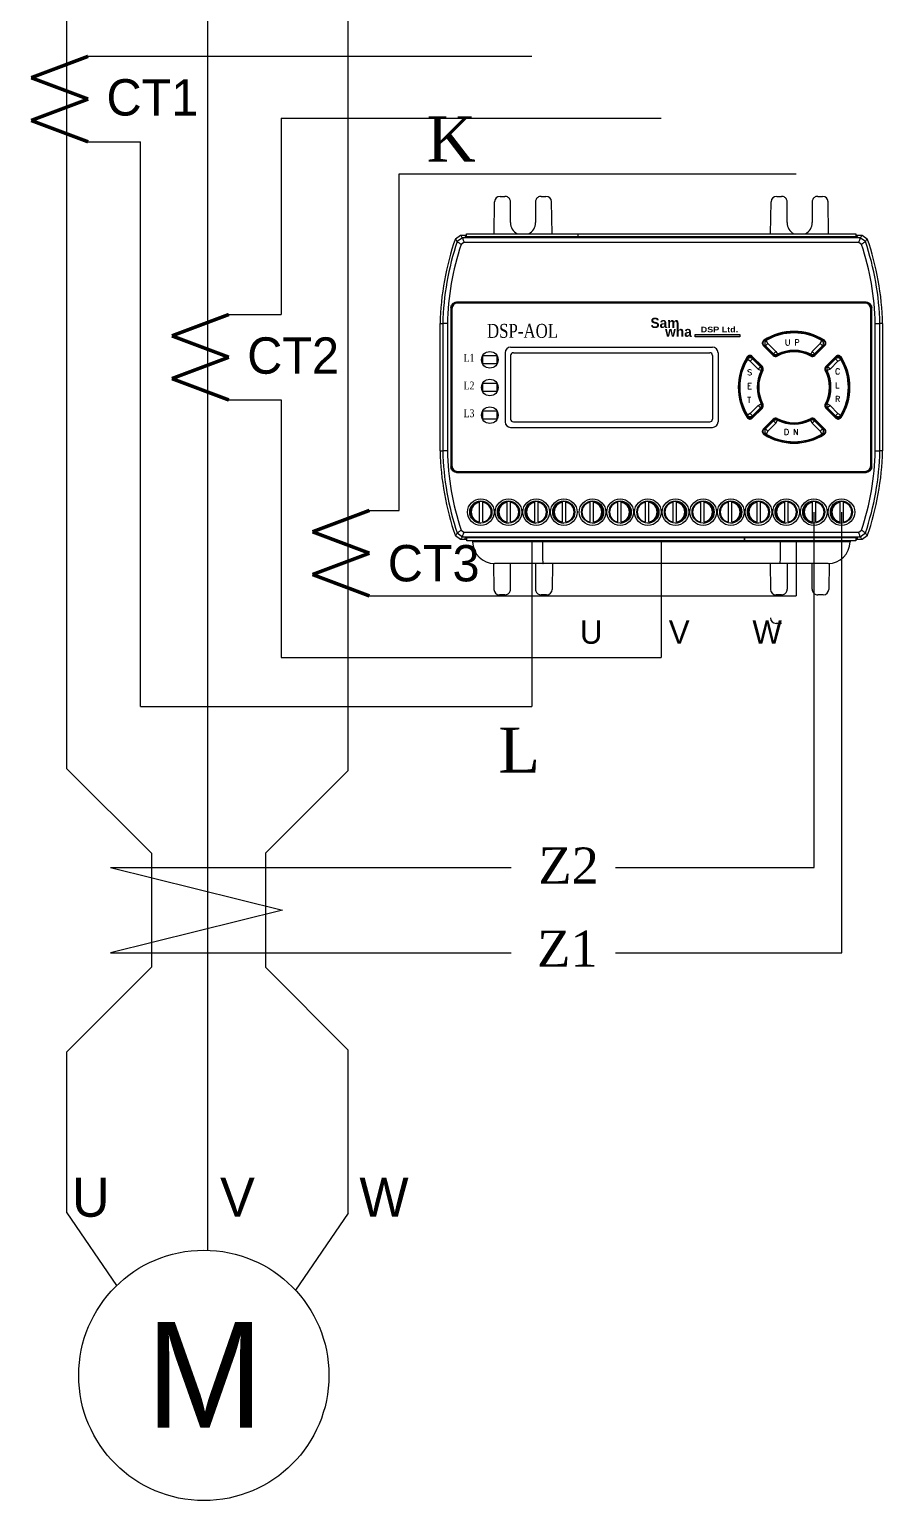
# Model space of a CAD drawing. Header units: millimetres. Extents: x 32 to 871, y 30 to 611.
# Drawn here: x 246.2 to 292.5, y 391.4 to 471.1 of the extents above; entities that cross this region are included whole.
import ezdxf
from ezdxf.enums import TextEntityAlignment as Align

# ---------------------------------------------------------------- set-up
doc = ezdxf.new("R2010")
doc.units = ezdxf.units.MM
for name, color, linetype in [('02___PRT_ALL_AXES', 7, 'Continuous'), ('03___PRT_ALL_CURVES', 7, 'Continuous'), ('4', 133, 'Continuous'), ('40', 4, 'Continuous'), ('ASHADE', 7, 'Continuous'), ('도면층1', 7, 'Continuous')]:
    doc.layers.add(name, color=color, linetype=linetype)
doc.styles.add('ghs', font='NGULIM.TTF')
doc.styles.add('HCM', font='batang.ttc')
doc.styles.add('SS', font='batang.ttc', dxfattribs={"width": 0.8})
doc.styles.get("Standard").update_dxf_attribs({"font": 'BareunDotumPro1.ttf'})
doc.styles.add('STYLE2', font='romant.shx')

msp = doc.modelspace()

# ---------------------------------------------------------------- hatches: boundary and pattern name
msp.add_hatch(color=5).paths.add_polyline_path([(282.307, 454.475), (282.307, 454.612), (284.716, 454.612), (284.716, 454.475)])

# ---------------------------------------------------------------- linework, layer by layer
at = {"color": 0, "linetype": 'ByBlock', "lineweight": 25}
msp.add_line((266.241, 445.068), (266.241, 463.308), dxfattribs=at)
at = {"color": 7, "linetype": 'Continuous'}
for p, q in [((271.392, 460.067), (271.422, 461.798)), ((271.722, 462.092), (271.985, 462.092)), ((272.285, 460.667), (272.285, 461.792)), ((273.646, 461.792), (273.646, 460.667)), ((273.946, 462.092), (274.209, 462.092)), ((274.539, 460.067), (274.509, 461.798)), ((286.392, 460.067), (286.422, 461.798)), ((286.722, 462.092), (286.985, 462.092)), ((287.285, 460.667), (287.285, 461.792)), ((288.646, 461.792), (288.646, 460.667)), ((288.946, 462.092), (289.209, 462.092)), ((289.539, 460.067), (289.509, 461.798)), ((269.294, 459.791), (269.577, 459.992)), ((269.683, 459.844), (269.399, 459.64)), ((269.577, 459.992), (269.908, 459.992)), ((269.763, 459.595), (269.609, 459.485)), ((291.248, 459.844), (269.683, 459.844)), ((291.168, 459.595), (269.763, 459.595)), ((269.801, 459.992), (269.851, 459.891)), ((291.079, 459.891), (269.851, 459.891)), ((269.908, 460.067), (275.946, 460.067)), ((269.908, 459.891), (269.908, 460.067)), ((275.946, 460.067), (275.946, 459.891)), ((275.947, 460.067), (291.022, 460.067)), ((275.947, 459.891), (275.947, 460.067)), ((291.022, 460.067), (291.022, 459.891)), ((291.022, 459.992), (291.354, 459.992)), ((291.13, 459.992), (291.079, 459.891)), ((291.322, 459.485), (291.168, 459.595)), ((291.531, 459.64), (291.247, 459.844)), ((291.354, 459.992), (291.637, 459.791)), ((291.573, 456.355), (269.358, 456.355)), ((269.358, 456.355), (269.365, 456.347)), ((291.565, 456.347), (269.365, 456.347)), ((291.52, 456.302), (269.41, 456.302)), ((291.573, 456.355), (291.565, 456.347)), ((269.058, 456.055), (269.058, 447.43)), ((269.058, 456.055), (269.065, 456.047)), ((269.065, 456.047), (269.065, 447.437)), ((269.11, 456.002), (269.11, 447.482)), ((291.82, 447.482), (291.82, 456.002)), ((291.873, 456.055), (291.865, 456.047)), ((291.865, 447.437), (291.865, 456.047)), ((291.873, 447.43), (291.873, 456.055)), ((268.465, 448.292), (268.465, 455.192)), ((268.465, 455.192), (268.614, 455.191)), ((268.614, 455.191), (268.614, 448.294)), ((268.862, 455.191), (268.614, 455.191)), ((268.862, 455.186), (268.862, 448.299)), ((292.068, 455.191), (292.316, 455.191)), ((292.068, 448.299), (292.068, 455.186)), ((292.465, 455.192), (292.316, 455.191)), ((292.316, 448.294), (292.316, 455.191)), ((292.465, 455.192), (292.465, 448.292)), ((285.992, 454.009), (286.539, 453.462)), ((286.04, 454.004), (286.545, 453.499)), ((286.25, 454.122), (286.123, 453.994)), ((286.123, 453.994), (286.555, 453.563)), ((286.25, 454.122), (286.158, 454.276)), ((286.25, 454.122), (286.682, 453.69)), ((288.649, 453.69), (289.08, 454.122)), ((288.776, 453.563), (289.207, 453.994)), ((288.786, 453.499), (289.291, 454.004)), ((288.791, 453.462), (289.338, 454.009)), ((289.08, 454.122), (289.172, 454.276)), ((289.08, 454.122), (289.207, 453.994)), ((285.286, 453.157), (285.131, 453.249)), ((285.286, 453.157), (285.413, 453.284)), ((285.718, 452.726), (285.286, 453.157)), ((285.945, 452.868), (285.398, 453.415)), ((285.908, 452.863), (285.403, 453.368)), ((285.845, 452.853), (285.413, 453.284)), ((286.682, 453.69), (286.555, 453.563)), ((286.682, 453.69), (286.763, 453.529)), ((288.649, 453.69), (288.568, 453.529)), ((288.649, 453.69), (288.776, 453.563)), ((289.932, 453.415), (289.385, 452.868)), ((289.927, 453.368), (289.422, 452.863)), ((289.917, 453.284), (289.486, 452.853)), ((290.044, 453.157), (289.613, 452.726)), ((290.044, 453.157), (289.917, 453.284)), ((290.044, 453.157), (290.199, 453.249)), ((285.718, 452.726), (285.845, 452.853)), ((285.718, 452.726), (285.878, 452.645)), ((289.613, 452.726), (289.452, 452.645)), ((289.613, 452.726), (289.486, 452.853)), ((285.286, 450.328), (285.718, 450.759)), ((285.398, 450.069), (285.945, 450.616)), ((285.403, 450.117), (285.908, 450.622)), ((285.413, 450.2), (285.845, 450.632)), ((285.718, 450.759), (285.878, 450.84)), ((285.718, 450.759), (285.845, 450.632)), ((289.385, 450.616), (289.932, 450.069)), ((289.422, 450.622), (289.927, 450.117)), ((289.613, 450.759), (289.452, 450.84)), ((289.613, 450.759), (289.486, 450.632)), ((289.486, 450.632), (289.917, 450.2)), ((289.613, 450.759), (290.044, 450.328)), ((285.286, 450.328), (285.131, 450.236)), ((285.286, 450.328), (285.413, 450.2)), ((286.539, 450.022), (285.992, 449.475)), ((286.545, 449.985), (286.04, 449.48)), ((286.555, 449.922), (286.123, 449.49)), ((286.682, 449.795), (286.25, 449.363)), ((286.682, 449.795), (286.555, 449.922)), ((286.682, 449.795), (286.763, 449.955)), ((288.649, 449.795), (288.568, 449.955)), ((288.649, 449.795), (288.776, 449.922)), ((289.08, 449.363), (288.649, 449.795)), ((289.207, 449.49), (288.776, 449.922)), ((289.291, 449.48), (288.786, 449.985)), ((289.338, 449.475), (288.791, 450.022)), ((290.044, 450.328), (289.917, 450.2)), ((290.044, 450.328), (290.199, 450.236)), ((286.25, 449.363), (286.123, 449.49)), ((286.25, 449.363), (286.158, 449.208)), ((289.08, 449.363), (289.207, 449.49)), ((289.08, 449.363), (289.172, 449.208)), ((268.465, 448.292), (268.614, 448.294)), ((268.862, 448.294), (268.614, 448.294)), ((292.068, 448.294), (292.316, 448.294)), ((292.465, 448.292), (292.316, 448.294)), ((269.058, 447.43), (269.065, 447.437)), ((291.873, 447.43), (291.865, 447.437)), ((269.358, 447.13), (269.365, 447.137)), ((269.358, 447.13), (291.573, 447.13)), ((269.365, 447.137), (291.565, 447.137)), ((269.41, 447.182), (291.52, 447.182)), ((291.573, 447.13), (291.565, 447.137)), ((270.607, 444.445), (270.607, 445.51)), ((270.787, 444.445), (270.787, 445.51)), ((272.107, 444.445), (272.107, 445.51)), ((272.287, 444.445), (272.287, 445.51)), ((273.607, 444.445), (273.607, 445.51)), ((273.787, 444.445), (273.787, 445.51)), ((275.107, 444.445), (275.107, 445.51)), ((275.287, 444.445), (275.287, 445.51)), ((276.607, 444.445), (276.607, 445.51)), ((276.787, 444.445), (276.787, 445.51)), ((278.107, 444.445), (278.107, 445.51)), ((278.287, 444.445), (278.287, 445.51)), ((279.607, 444.445), (279.607, 445.51)), ((279.787, 444.445), (279.787, 445.51)), ((281.107, 444.445), (281.107, 445.51)), ((281.287, 444.445), (281.287, 445.51)), ((282.607, 444.445), (282.607, 445.51)), ((282.787, 444.445), (282.787, 445.51)), ((284.107, 444.445), (284.107, 445.51)), ((284.287, 444.445), (284.287, 445.51)), ((285.664, 444.445), (285.664, 445.51)), ((285.844, 444.445), (285.844, 445.51)), ((287.164, 444.445), (287.164, 445.51)), ((287.344, 444.445), (287.344, 445.51)), ((288.664, 444.445), (288.664, 445.51)), ((288.844, 444.445), (288.844, 445.51)), ((290.164, 444.445), (290.164, 445.51)), ((290.344, 444.445), (290.344, 445.51)), ((269.577, 443.492), (269.294, 443.694)), ((269.399, 443.845), (269.683, 443.641)), ((269.909, 443.492), (269.577, 443.492)), ((269.609, 444), (269.763, 443.889)), ((269.683, 443.641), (291.248, 443.641)), ((269.763, 443.889), (291.168, 443.889)), ((269.801, 443.492), (269.851, 443.594)), ((269.851, 443.594), (291.079, 443.594)), ((269.909, 443.417), (269.909, 443.594)), ((284.984, 443.417), (269.909, 443.417)), ((270.223, 443.417), (270.224, 443.366)), ((290.706, 443.366), (270.224, 443.366)), ((274.015, 443.366), (274.015, 443.417)), ((284.984, 443.594), (284.984, 443.417)), ((284.985, 443.417), (284.985, 443.594)), ((291.022, 443.417), (284.985, 443.417)), ((286.916, 443.366), (286.916, 443.417)), ((290.707, 443.417), (290.706, 443.366)), ((291.022, 443.594), (291.022, 443.417)), ((291.354, 443.492), (291.022, 443.492)), ((291.13, 443.492), (291.079, 443.594)), ((291.168, 443.889), (291.322, 444)), ((291.247, 443.641), (291.531, 443.845)), ((291.637, 443.694), (291.354, 443.492)), ((271.361, 442.194), (271.385, 440.787)), ((289.507, 442.187), (271.424, 442.187)), ((272.285, 440.792), (272.285, 442.187)), ((273.646, 442.187), (273.646, 440.792)), ((274.57, 442.187), (274.545, 440.787)), ((286.361, 442.187), (286.385, 440.787)), ((287.285, 442.187), (287.285, 440.792)), ((288.646, 440.792), (288.646, 442.187)), ((289.57, 442.194), (289.545, 440.787)), ((271.985, 440.492), (271.685, 440.492)), ((271.985, 440.492), (271.685, 440.492)), ((274.245, 440.492), (273.946, 440.492)), ((274.245, 440.492), (273.946, 440.492)), ((286.985, 440.492), (286.685, 440.492)), ((289.245, 440.492), (288.946, 440.492)), ((289.245, 440.492), (288.946, 440.492)), ((286.985, 438.944), (286.685, 438.944))]:
    msp.add_line(p, q, dxfattribs=at)
at = {"color": 5}
for p, q in [((282.307, 454.612), (284.716, 454.612)), ((282.307, 454.475), (282.307, 454.612)), ((284.716, 454.612), (284.716, 454.475)), ((284.716, 454.475), (282.307, 454.475))]:
    msp.add_line(p, q, dxfattribs=at)
at = {"color": 7, "linetype": 'Continuous'}
for centre, radius in [((270.677, 444.977), 0.72), ((270.677, 444.977), 0.6), ((272.177, 444.977), 0.72), ((272.177, 444.977), 0.6), ((273.677, 444.977), 0.72), ((273.677, 444.977), 0.6), ((275.177, 444.977), 0.72), ((275.177, 444.977), 0.6), ((276.734, 444.977), 0.72), ((276.734, 444.977), 0.6), ((278.234, 444.977), 0.72), ((278.234, 444.977), 0.6), ((279.734, 444.977), 0.72), ((279.734, 444.977), 0.6), ((281.234, 444.977), 0.72), ((281.234, 444.977), 0.6), ((282.734, 444.977), 0.72), ((282.734, 444.977), 0.6), ((284.234, 444.977), 0.72), ((284.234, 444.977), 0.6), ((285.734, 444.977), 0.72), ((285.734, 444.977), 0.6), ((287.234, 444.977), 0.72), ((287.234, 444.977), 0.6), ((288.734, 444.977), 0.72), ((288.734, 444.977), 0.6), ((290.234, 444.977), 0.72), ((290.234, 444.977), 0.6)]:
    msp.add_circle(centre, radius, dxfattribs=at)
for centre, radius, start, end in [((271.722, 461.792), 0.3, 90, 179), ((274.209, 461.792), 0.3, 1, 90), ((286.722, 461.792), 0.3, 90, 179), ((289.209, 461.792), 0.3, 1, 90), ((272.965, 460.667), 0.68, 180, 242.3898), ((272.965, 460.667), 0.68, 297.6102, 0), ((287.965, 460.667), 0.68, 180, 242.3898), ((287.965, 460.667), 0.68, 297.6102, 0), ((283.462, 454.865), 15, 160.82791, 178.74912), ((283.462, 454.865), 14.851, 161.24388, 178.74287), ((283.462, 454.865), 14.603, 161.5561, 178.73961), ((277.469, 454.865), 14.603, 1.26039, 18.4439), ((277.469, 454.865), 14.851, 1.25713, 18.75612), ((277.469, 454.865), 15, 1.25088, 19.17209), ((269.41, 456.002), 0.3, 90, 180), ((291.52, 456.002), 0.3, 0, 90), ((287.665, 451.742), 3.03, 57.1532, 122.8468), ((287.665, 451.742), 3, 57.90749, 122.09251), ((287.665, 451.742), 2.948, 59.26143, 120.73857), ((286.119, 454.137), 0.18, 122.8468, 225), ((287.665, 451.742), 2.002, 63.2117, 116.7883), ((289.211, 454.137), 0.18, 315, 57.1532), ((287.665, 451.742), 3.03, 147.1532, 212.8468), ((287.665, 451.742), 3, 147.90749, 212.09251), ((287.665, 451.742), 2.948, 149.26143, 210.73857), ((285.271, 453.288), 0.18, 45, 147.1532), ((286.667, 453.59), 0.18, 225, 298.39845), ((287.665, 451.742), 1.92, 61.60155, 118.39845), ((287.665, 451.742), 1.95, 62.20277, 117.79723), ((288.664, 453.59), 0.18, 241.60155, 315), ((290.06, 453.288), 0.18, 32.8468, 135), ((287.665, 451.742), 2.948, 329.26143, 30.73857), ((287.665, 451.742), 3, 327.90749, 32.09251), ((287.665, 451.742), 3.03, 327.1532, 32.8468), ((287.665, 451.742), 2.002, 153.2117, 206.7883), ((287.665, 451.742), 1.95, 152.20277, 207.79723), ((287.665, 451.742), 1.92, 151.60155, 208.39845), ((285.818, 452.741), 0.18, 331.60155, 45), ((289.513, 452.741), 0.18, 135, 208.39845), ((287.665, 451.742), 1.92, 331.60155, 28.39845), ((287.665, 451.742), 1.95, 332.20277, 27.79723), ((287.665, 451.742), 2.002, 333.2117, 26.7883), ((285.818, 450.744), 0.18, 315, 28.39845), ((289.513, 450.744), 0.18, 151.60155, 225), ((285.271, 450.197), 0.18, 212.8468, 315), ((286.667, 449.895), 0.18, 61.60155, 135), ((287.665, 451.742), 1.92, 241.60155, 298.39845), ((287.665, 451.742), 1.95, 242.20277, 297.79723), ((287.665, 451.742), 2.002, 243.2117, 296.7883), ((288.664, 449.895), 0.18, 45, 118.39845), ((290.06, 450.197), 0.18, 225, 327.1532), ((286.119, 449.348), 0.18, 135, 237.1532), ((287.665, 451.742), 3.03, 237.1532, 302.8468), ((287.665, 451.742), 3, 237.90749, 302.09251), ((287.665, 451.742), 2.948, 239.26143, 300.73857), ((289.211, 449.348), 0.18, 302.8468, 45), ((283.462, 448.62), 15, 181.25088, 199.17209), ((283.462, 448.62), 14.851, 181.25713, 198.75612), ((283.462, 448.62), 14.603, 181.26039, 198.4439), ((277.469, 448.62), 14.603, 341.5561, 358.73961), ((277.469, 448.62), 14.851, 341.24388, 358.74287), ((277.469, 448.62), 15, 340.82791, 358.74912), ((269.41, 447.482), 0.3, 180, 270), ((291.52, 447.482), 0.3, 270, 0), ((270.697, 444.977), 0.54, 99.59407, 260.40593), ((270.697, 444.977), 0.54, 279.59407, 80.40593), ((272.197, 444.977), 0.54, 99.59407, 260.40593), ((272.197, 444.977), 0.54, 279.59407, 80.40593), ((273.697, 444.977), 0.54, 99.59407, 260.40593), ((273.697, 444.977), 0.54, 279.59407, 80.40593), ((275.197, 444.977), 0.54, 99.59407, 260.40593), ((275.197, 444.977), 0.54, 279.59407, 80.40593), ((276.697, 444.977), 0.54, 99.59407, 260.40593), ((276.697, 444.977), 0.54, 279.59407, 80.40593), ((278.197, 444.977), 0.54, 99.59407, 260.40593), ((278.197, 444.977), 0.54, 279.59407, 80.40593), ((279.697, 444.977), 0.54, 99.59407, 260.40593), ((279.697, 444.977), 0.54, 279.59407, 80.40593), ((281.197, 444.977), 0.54, 99.59407, 260.40593), ((281.197, 444.977), 0.54, 279.59407, 80.40593), ((282.697, 444.977), 0.54, 99.59407, 260.40593), ((282.697, 444.977), 0.54, 279.59407, 80.40593), ((284.197, 444.977), 0.54, 99.59407, 260.40593), ((284.197, 444.977), 0.54, 279.59407, 80.40593), ((285.754, 444.977), 0.54, 99.59407, 260.40593), ((285.754, 444.977), 0.54, 279.59407, 80.40593), ((287.254, 444.977), 0.54, 99.59407, 260.40593), ((287.254, 444.977), 0.54, 279.59407, 80.40593), ((288.754, 444.977), 0.54, 99.59407, 260.40593), ((288.754, 444.977), 0.54, 279.59407, 80.40593), ((290.254, 444.977), 0.54, 99.59407, 260.40593), ((290.254, 444.977), 0.54, 279.59407, 80.40593), ((271.424, 443.387), 1.2, 181, 270), ((289.507, 443.387), 1.2, 270, 359), ((271.685, 440.792), 0.3, 181, 270), ((271.685, 440.792), 0.3, 181, 270), ((274.245, 440.792), 0.3, 270, 359), ((274.245, 440.792), 0.3, 270, 359), ((286.685, 440.792), 0.3, 181, 270), ((289.245, 440.792), 0.3, 270, 359), ((289.245, 440.792), 0.3, 270, 359), ((286.685, 439.244), 0.3, 181, 270)]:
    msp.add_arc(centre, radius, start, end, dxfattribs=at)
for points, knots in [([(272.285, 461.792), (272.285, 461.824), (272.275, 461.887), (272.232, 461.972), (272.164, 462.039), (272.079, 462.082), (272.016, 462.092), (271.985, 462.092)], [0, 0, 0, 0, 0.0938533, 0.1877121, 0.2815799, 0.3754568, 0.4693391, 0.4693391, 0.4693391, 0.4693391]), ([(273.946, 462.092), (273.914, 462.092), (273.851, 462.082), (273.766, 462.039), (273.699, 461.972), (273.655, 461.887), (273.646, 461.824), (273.646, 461.792)], [0, 0, 0, 0, 0.0938824, 0.1877592, 0.281627, 0.3754859, 0.4693391, 0.4693391, 0.4693391, 0.4693391]), ([(287.285, 461.792), (287.285, 461.824), (287.275, 461.887), (287.232, 461.972), (287.164, 462.039), (287.079, 462.082), (287.016, 462.092), (286.985, 462.092)], [0, 0, 0, 0, 0.0938533, 0.1877121, 0.2815799, 0.3754568, 0.4693391, 0.4693391, 0.4693391, 0.4693391]), ([(288.946, 462.092), (288.914, 462.092), (288.851, 462.082), (288.766, 462.039), (288.699, 461.972), (288.655, 461.887), (288.646, 461.824), (288.646, 461.792)], [0, 0, 0, 0, 0.0938824, 0.1877592, 0.281627, 0.3754859, 0.4693391, 0.4693391, 0.4693391, 0.4693391]), ([(269.399, 459.64), (269.389, 459.655), (269.366, 459.688), (269.331, 459.738), (269.306, 459.774), (269.294, 459.791)], [0, 0, 0, 0, 0.0540743, 0.1201944, 0.1840487, 0.1840487, 0.1840487, 0.1840487]), ([(269.399, 459.64), (269.422, 459.623), (269.47, 459.592), (269.538, 459.538), (269.585, 459.503), (269.609, 459.485)], [0, 0, 0, 0, 0.0847402, 0.1718969, 0.2610351, 0.2610351, 0.2610351, 0.2610351]), ([(269.683, 459.844), (269.673, 459.858), (269.649, 459.89), (269.614, 459.94), (269.589, 459.975), (269.577, 459.992)], [0, 0, 0, 0, 0.0536976, 0.11936, 0.1827756, 0.1827756, 0.1827756, 0.1827756]), ([(269.683, 459.844), (269.692, 459.817), (269.706, 459.761), (269.735, 459.679), (269.753, 459.623), (269.763, 459.595)], [0, 0, 0, 0, 0.084861, 0.1719795, 0.2609261, 0.2609261, 0.2609261, 0.2609261]), ([(291.248, 459.844), (291.239, 459.817), (291.225, 459.761), (291.195, 459.679), (291.177, 459.623), (291.168, 459.595)], [0, 0, 0, 0, 0.0848624, 0.1719809, 0.2609261, 0.2609261, 0.2609261, 0.2609261]), ([(291.248, 459.844), (291.258, 459.858), (291.281, 459.89), (291.316, 459.94), (291.341, 459.975), (291.354, 459.992)], [0, 0, 0, 0, 0.0534626, 0.1191252, 0.1827756, 0.1827756, 0.1827756, 0.1827756]), ([(291.531, 459.64), (291.509, 459.623), (291.461, 459.592), (291.393, 459.538), (291.345, 459.503), (291.322, 459.485)], [0, 0, 0, 0, 0.0847388, 0.1718955, 0.2610351, 0.2610351, 0.2610351, 0.2610351]), ([(291.531, 459.64), (291.542, 459.655), (291.565, 459.688), (291.6, 459.738), (291.625, 459.773), (291.637, 459.791)], [0, 0, 0, 0, 0.0538377, 0.119958, 0.1840487, 0.1840487, 0.1840487, 0.1840487]), ([(269.058, 456.055), (269.058, 456.086), (269.068, 456.149), (269.111, 456.234), (269.179, 456.301), (269.264, 456.345), (269.327, 456.355), (269.358, 456.355)], [0, 0, 0, 0, 0.093858, 0.1877008, 0.2815377, 0.3753804, 0.4692384, 0.4692384, 0.4692384, 0.4692384]), ([(269.365, 456.347), (269.334, 456.347), (269.271, 456.337), (269.186, 456.294), (269.119, 456.227), (269.075, 456.142), (269.065, 456.079), (269.065, 456.047)], [0, 0, 0, 0, 0.093858, 0.1877007, 0.2815376, 0.3753803, 0.4692384, 0.4692384, 0.4692384, 0.4692384]), ([(291.865, 456.047), (291.865, 456.079), (291.855, 456.142), (291.812, 456.227), (291.745, 456.294), (291.66, 456.337), (291.597, 456.347), (291.565, 456.347)], [0, 0, 0, 0, 0.093858, 0.1877007, 0.2815376, 0.3753803, 0.4692384, 0.4692384, 0.4692384, 0.4692384]), ([(291.573, 456.355), (291.604, 456.355), (291.667, 456.345), (291.752, 456.301), (291.819, 456.234), (291.863, 456.149), (291.873, 456.086), (291.873, 456.055)], [0, 0, 0, 0, 0.093858, 0.1877008, 0.2815377, 0.3753804, 0.4692384, 0.4692384, 0.4692384, 0.4692384]), ([(286.008, 454.047), (286, 454.063), (285.987, 454.098), (285.986, 454.152), (286, 454.205), (286.019, 454.236), (286.031, 454.249)], [0, 0, 0, 0, 0.05449, 0.107938, 0.1612581, 0.2156554, 0.2156554, 0.2156554, 0.2156554]), ([(286.123, 453.994), (286.114, 453.995), (286.095, 453.998), (286.067, 454.001), (286.049, 454.003), (286.04, 454.004)], [0, 0, 0, 0, 0.02823034, 0.05623659, 0.08402378, 0.08402378, 0.08402378, 0.08402378]), ([(286.158, 454.276), (286.149, 454.277), (286.129, 454.279), (286.1, 454.281), (286.081, 454.283), (286.071, 454.284)], [0, 0, 0, 0, 0.02938021, 0.05851312, 0.08740451, 0.08740451, 0.08740451, 0.08740451]), ([(286.158, 454.276), (286.145, 454.268), (286.12, 454.249), (286.092, 454.211), (286.074, 454.167), (286.069, 454.121), (286.075, 454.074), (286.093, 454.03), (286.112, 454.005), (286.123, 453.994)], [0, 0, 0, 0, 0.0466256, 0.0932466, 0.1398794, 0.1865136, 0.2331468, 0.2797658, 0.3263998, 0.3263998, 0.3263998, 0.3263998]), ([(289.172, 454.276), (289.182, 454.277), (289.201, 454.279), (289.23, 454.281), (289.25, 454.283), (289.259, 454.284)], [0, 0, 0, 0, 0.02938021, 0.05851312, 0.08740451, 0.08740451, 0.08740451, 0.08740451]), ([(289.207, 453.994), (289.218, 454.005), (289.237, 454.03), (289.256, 454.074), (289.262, 454.121), (289.256, 454.167), (289.238, 454.211), (289.21, 454.249), (289.185, 454.268), (289.172, 454.276)], [0, 0, 0, 0, 0.046626, 0.0932469, 0.1398796, 0.1865139, 0.233147, 0.279766, 0.3263998, 0.3263998, 0.3263998, 0.3263998]), ([(289.207, 453.994), (289.217, 453.995), (289.235, 453.998), (289.263, 454.001), (289.282, 454.003), (289.291, 454.004)], [0, 0, 0, 0, 0.02823034, 0.05623659, 0.08402378, 0.08402378, 0.08402378, 0.08402378]), ([(289.299, 454.25), (289.311, 454.236), (289.33, 454.206), (289.345, 454.154), (289.343, 454.099), (289.331, 454.064), (289.323, 454.047)], [0, 0, 0, 0, 0.0534734, 0.1067582, 0.1607868, 0.2158657, 0.2158657, 0.2158657, 0.2158657]), ([(285.131, 453.249), (285.13, 453.259), (285.129, 453.278), (285.126, 453.307), (285.124, 453.327), (285.124, 453.336)], [0, 0, 0, 0, 0.02938021, 0.05851312, 0.08740451, 0.08740451, 0.08740451, 0.08740451]), ([(285.413, 453.284), (285.402, 453.295), (285.377, 453.315), (285.334, 453.333), (285.287, 453.339), (285.24, 453.333), (285.197, 453.316), (285.159, 453.287), (285.139, 453.262), (285.131, 453.249)], [0, 0, 0, 0, 0.046626, 0.0932469, 0.1398796, 0.1865139, 0.233147, 0.279766, 0.3263998, 0.3263998, 0.3263998, 0.3263998]), ([(285.158, 453.376), (285.171, 453.388), (285.202, 453.407), (285.254, 453.422), (285.309, 453.42), (285.344, 453.408), (285.36, 453.4)], [0, 0, 0, 0, 0.0534734, 0.1067582, 0.1607868, 0.2158657, 0.2158657, 0.2158657, 0.2158657]), ([(285.413, 453.284), (285.412, 453.294), (285.41, 453.312), (285.407, 453.34), (285.404, 453.359), (285.403, 453.368)], [0, 0, 0, 0, 0.02823034, 0.05623659, 0.08402378, 0.08402378, 0.08402378, 0.08402378]), ([(286.555, 453.563), (286.554, 453.556), (286.551, 453.542), (286.548, 453.521), (286.546, 453.506), (286.545, 453.499)], [0, 0, 0, 0, 0.02131349, 0.04276592, 0.06435893, 0.06435893, 0.06435893, 0.06435893]), ([(286.555, 453.563), (286.565, 453.552), (286.589, 453.534), (286.631, 453.516), (286.676, 453.508), (286.721, 453.513), (286.75, 453.523), (286.763, 453.529)], [0, 0, 0, 0, 0.0449694, 0.0899307, 0.1348985, 0.1798573, 0.2248377, 0.2248377, 0.2248377, 0.2248377]), ([(286.713, 453.451), (286.698, 453.448), (286.667, 453.445), (286.622, 453.452), (286.593, 453.464), (286.58, 453.472)], [0, 0, 0, 0, 0.0460856, 0.0917071, 0.1370934, 0.1370934, 0.1370934, 0.1370934]), ([(286.763, 453.529), (286.762, 453.523), (286.761, 453.509), (286.758, 453.488), (286.757, 453.474), (286.756, 453.467)], [0, 0, 0, 0, 0.02072148, 0.04156853, 0.06254232, 0.06254232, 0.06254232, 0.06254232]), ([(288.568, 453.529), (288.581, 453.523), (288.61, 453.513), (288.655, 453.508), (288.7, 453.516), (288.741, 453.534), (288.765, 453.552), (288.776, 453.563)], [0, 0, 0, 0, 0.0449723, 0.0899326, 0.1349004, 0.1798594, 0.2248377, 0.2248377, 0.2248377, 0.2248377]), ([(288.568, 453.529), (288.568, 453.523), (288.57, 453.509), (288.572, 453.488), (288.574, 453.474), (288.575, 453.467)], [0, 0, 0, 0, 0.02072148, 0.04156853, 0.06254232, 0.06254232, 0.06254232, 0.06254232]), ([(288.75, 453.471), (288.737, 453.464), (288.708, 453.452), (288.663, 453.445), (288.632, 453.448), (288.617, 453.451)], [0, 0, 0, 0, 0.0457598, 0.0912892, 0.1371128, 0.1371128, 0.1371128, 0.1371128]), ([(288.776, 453.563), (288.777, 453.556), (288.779, 453.542), (288.783, 453.521), (288.785, 453.506), (288.786, 453.499)], [0, 0, 0, 0, 0.02131349, 0.04276592, 0.06435893, 0.06435893, 0.06435893, 0.06435893]), ([(289.917, 453.284), (289.918, 453.294), (289.921, 453.312), (289.924, 453.34), (289.926, 453.359), (289.927, 453.368)], [0, 0, 0, 0, 0.02823034, 0.05623659, 0.08402378, 0.08402378, 0.08402378, 0.08402378]), ([(290.199, 453.249), (290.191, 453.262), (290.172, 453.287), (290.134, 453.316), (290.09, 453.333), (290.043, 453.339), (289.997, 453.333), (289.953, 453.315), (289.928, 453.295), (289.917, 453.284)], [0, 0, 0, 0, 0.0466256, 0.0932466, 0.1398794, 0.1865136, 0.2331468, 0.2797658, 0.3263998, 0.3263998, 0.3263998, 0.3263998]), ([(289.97, 453.399), (289.986, 453.408), (290.02, 453.42), (290.075, 453.422), (290.128, 453.408), (290.159, 453.388), (290.172, 453.377)], [0, 0, 0, 0, 0.05449, 0.107938, 0.1612581, 0.2156554, 0.2156554, 0.2156554, 0.2156554]), ([(290.199, 453.249), (290.2, 453.259), (290.202, 453.278), (290.204, 453.307), (290.206, 453.327), (290.207, 453.336)], [0, 0, 0, 0, 0.02938021, 0.05851312, 0.08740451, 0.08740451, 0.08740451, 0.08740451]), ([(285.845, 452.853), (285.852, 452.854), (285.866, 452.856), (285.887, 452.86), (285.901, 452.862), (285.908, 452.863)], [0, 0, 0, 0, 0.02131349, 0.04276592, 0.06435893, 0.06435893, 0.06435893, 0.06435893]), ([(285.878, 452.645), (285.885, 452.658), (285.895, 452.687), (285.899, 452.732), (285.892, 452.777), (285.874, 452.818), (285.855, 452.842), (285.845, 452.853)], [0, 0, 0, 0, 0.0449723, 0.0899326, 0.1349004, 0.1798594, 0.2248377, 0.2248377, 0.2248377, 0.2248377]), ([(285.878, 452.645), (285.885, 452.645), (285.899, 452.647), (285.919, 452.649), (285.933, 452.651), (285.94, 452.652)], [0, 0, 0, 0, 0.02072148, 0.04156853, 0.06254232, 0.06254232, 0.06254232, 0.06254232]), ([(285.936, 452.827), (285.944, 452.814), (285.956, 452.785), (285.963, 452.74), (285.96, 452.709), (285.956, 452.694)], [0, 0, 0, 0, 0.0457598, 0.0912892, 0.1371128, 0.1371128, 0.1371128, 0.1371128]), ([(289.374, 452.695), (289.371, 452.71), (289.368, 452.74), (289.375, 452.786), (289.387, 452.814), (289.395, 452.827)], [0, 0, 0, 0, 0.0460856, 0.0917071, 0.1370934, 0.1370934, 0.1370934, 0.1370934]), ([(289.452, 452.645), (289.446, 452.645), (289.432, 452.647), (289.411, 452.649), (289.397, 452.651), (289.39, 452.652)], [0, 0, 0, 0, 0.02072148, 0.04156853, 0.06254232, 0.06254232, 0.06254232, 0.06254232]), ([(289.486, 452.853), (289.479, 452.854), (289.465, 452.856), (289.443, 452.86), (289.429, 452.862), (289.422, 452.863)], [0, 0, 0, 0, 0.02131349, 0.04276592, 0.06435893, 0.06435893, 0.06435893, 0.06435893]), ([(289.486, 452.853), (289.475, 452.842), (289.457, 452.818), (289.439, 452.777), (289.431, 452.732), (289.435, 452.687), (289.446, 452.658), (289.452, 452.645)], [0, 0, 0, 0, 0.0449694, 0.0899307, 0.1348985, 0.1798573, 0.2248377, 0.2248377, 0.2248377, 0.2248377]), ([(285.845, 450.632), (285.855, 450.642), (285.874, 450.666), (285.892, 450.708), (285.899, 450.753), (285.895, 450.798), (285.885, 450.827), (285.878, 450.84)], [0, 0, 0, 0, 0.0449694, 0.0899307, 0.1348985, 0.1798573, 0.2248377, 0.2248377, 0.2248377, 0.2248377]), ([(285.845, 450.632), (285.852, 450.631), (285.866, 450.628), (285.887, 450.625), (285.901, 450.623), (285.908, 450.622)], [0, 0, 0, 0, 0.02131349, 0.04276592, 0.06435893, 0.06435893, 0.06435893, 0.06435893]), ([(285.878, 450.84), (285.885, 450.839), (285.899, 450.838), (285.919, 450.835), (285.933, 450.834), (285.94, 450.833)], [0, 0, 0, 0, 0.02072148, 0.04156853, 0.06254232, 0.06254232, 0.06254232, 0.06254232]), ([(285.956, 450.79), (285.96, 450.775), (285.963, 450.744), (285.956, 450.699), (285.944, 450.671), (285.936, 450.658)], [0, 0, 0, 0, 0.0460856, 0.0917071, 0.1370934, 0.1370934, 0.1370934, 0.1370934]), ([(289.394, 450.658), (289.387, 450.671), (289.374, 450.699), (289.368, 450.745), (289.371, 450.776), (289.374, 450.79)], [0, 0, 0, 0, 0.0457598, 0.0912892, 0.1371128, 0.1371128, 0.1371128, 0.1371128]), ([(289.452, 450.84), (289.446, 450.839), (289.432, 450.838), (289.411, 450.835), (289.397, 450.834), (289.39, 450.833)], [0, 0, 0, 0, 0.02072148, 0.04156853, 0.06254232, 0.06254232, 0.06254232, 0.06254232]), ([(289.486, 450.632), (289.479, 450.631), (289.465, 450.628), (289.443, 450.625), (289.429, 450.623), (289.422, 450.622)], [0, 0, 0, 0, 0.02131349, 0.04276592, 0.06435893, 0.06435893, 0.06435893, 0.06435893]), ([(289.452, 450.84), (289.446, 450.827), (289.435, 450.798), (289.431, 450.753), (289.439, 450.708), (289.457, 450.666), (289.475, 450.642), (289.486, 450.632)], [0, 0, 0, 0, 0.0449723, 0.0899326, 0.1349004, 0.1798594, 0.2248377, 0.2248377, 0.2248377, 0.2248377]), ([(285.131, 450.236), (285.13, 450.226), (285.129, 450.206), (285.126, 450.177), (285.124, 450.158), (285.124, 450.148)], [0, 0, 0, 0, 0.02938021, 0.05851312, 0.08740451, 0.08740451, 0.08740451, 0.08740451]), ([(285.131, 450.236), (285.139, 450.222), (285.159, 450.197), (285.197, 450.169), (285.24, 450.151), (285.287, 450.146), (285.334, 450.152), (285.377, 450.17), (285.402, 450.189), (285.413, 450.2)], [0, 0, 0, 0, 0.0466256, 0.0932466, 0.1398794, 0.1865136, 0.2331468, 0.2797658, 0.3263998, 0.3263998, 0.3263998, 0.3263998]), ([(285.361, 450.085), (285.345, 450.077), (285.31, 450.065), (285.256, 450.063), (285.203, 450.077), (285.172, 450.096), (285.158, 450.108)], [0, 0, 0, 0, 0.05449, 0.107938, 0.1612581, 0.2156554, 0.2156554, 0.2156554, 0.2156554]), ([(285.413, 450.2), (285.412, 450.191), (285.41, 450.172), (285.407, 450.145), (285.404, 450.126), (285.403, 450.117)], [0, 0, 0, 0, 0.02823034, 0.05623659, 0.08402378, 0.08402378, 0.08402378, 0.08402378]), ([(286.555, 449.922), (286.554, 449.929), (286.551, 449.943), (286.548, 449.964), (286.546, 449.978), (286.545, 449.985)], [0, 0, 0, 0, 0.02131349, 0.04276592, 0.06435893, 0.06435893, 0.06435893, 0.06435893]), ([(286.763, 449.955), (286.75, 449.962), (286.721, 449.972), (286.676, 449.976), (286.631, 449.969), (286.589, 449.951), (286.565, 449.932), (286.555, 449.922)], [0, 0, 0, 0, 0.0449723, 0.0899326, 0.1349004, 0.1798594, 0.2248377, 0.2248377, 0.2248377, 0.2248377]), ([(286.581, 450.013), (286.594, 450.021), (286.622, 450.033), (286.668, 450.04), (286.698, 450.037), (286.713, 450.033)], [0, 0, 0, 0, 0.0457598, 0.0912892, 0.1371128, 0.1371128, 0.1371128, 0.1371128]), ([(286.763, 449.955), (286.762, 449.962), (286.761, 449.976), (286.758, 449.997), (286.757, 450.01), (286.756, 450.017)], [0, 0, 0, 0, 0.02072148, 0.04156853, 0.06254232, 0.06254232, 0.06254232, 0.06254232]), ([(288.568, 449.955), (288.568, 449.962), (288.57, 449.976), (288.572, 449.997), (288.574, 450.01), (288.575, 450.017)], [0, 0, 0, 0, 0.02072148, 0.04156853, 0.06254232, 0.06254232, 0.06254232, 0.06254232]), ([(288.776, 449.922), (288.765, 449.932), (288.741, 449.951), (288.7, 449.969), (288.655, 449.976), (288.61, 449.972), (288.581, 449.962), (288.568, 449.955)], [0, 0, 0, 0, 0.0449694, 0.0899307, 0.1348985, 0.1798573, 0.2248377, 0.2248377, 0.2248377, 0.2248377]), ([(288.617, 450.033), (288.632, 450.037), (288.663, 450.04), (288.709, 450.033), (288.737, 450.021), (288.75, 450.013)], [0, 0, 0, 0, 0.0460856, 0.0917071, 0.1370934, 0.1370934, 0.1370934, 0.1370934]), ([(288.776, 449.922), (288.777, 449.929), (288.779, 449.943), (288.783, 449.964), (288.785, 449.978), (288.786, 449.985)], [0, 0, 0, 0, 0.02131349, 0.04276592, 0.06435893, 0.06435893, 0.06435893, 0.06435893]), ([(289.917, 450.2), (289.928, 450.189), (289.953, 450.17), (289.997, 450.152), (290.043, 450.146), (290.09, 450.151), (290.134, 450.169), (290.172, 450.197), (290.191, 450.222), (290.199, 450.236)], [0, 0, 0, 0, 0.046626, 0.0932469, 0.1398796, 0.1865139, 0.233147, 0.279766, 0.3263998, 0.3263998, 0.3263998, 0.3263998]), ([(289.917, 450.2), (289.918, 450.191), (289.921, 450.172), (289.924, 450.145), (289.926, 450.126), (289.927, 450.117)], [0, 0, 0, 0, 0.02823034, 0.05623659, 0.08402378, 0.08402378, 0.08402378, 0.08402378]), ([(290.173, 450.109), (290.159, 450.097), (290.129, 450.077), (290.076, 450.063), (290.022, 450.064), (289.987, 450.076), (289.97, 450.085)], [0, 0, 0, 0, 0.0534734, 0.1067582, 0.1607868, 0.2158657, 0.2158657, 0.2158657, 0.2158657]), ([(290.199, 450.236), (290.2, 450.226), (290.202, 450.206), (290.204, 450.177), (290.206, 450.158), (290.207, 450.148)], [0, 0, 0, 0, 0.02938021, 0.05851312, 0.08740451, 0.08740451, 0.08740451, 0.08740451]), ([(286.031, 449.235), (286.02, 449.248), (286, 449.279), (285.986, 449.331), (285.987, 449.386), (285.999, 449.421), (286.008, 449.437)], [0, 0, 0, 0, 0.0534734, 0.1067582, 0.1607868, 0.2158657, 0.2158657, 0.2158657, 0.2158657]), ([(286.123, 449.49), (286.114, 449.489), (286.095, 449.487), (286.067, 449.484), (286.049, 449.481), (286.04, 449.48)], [0, 0, 0, 0, 0.02823034, 0.05623659, 0.08402378, 0.08402378, 0.08402378, 0.08402378]), ([(286.123, 449.49), (286.112, 449.479), (286.093, 449.454), (286.075, 449.411), (286.069, 449.364), (286.074, 449.317), (286.092, 449.274), (286.12, 449.236), (286.145, 449.216), (286.158, 449.208)], [0, 0, 0, 0, 0.046626, 0.0932469, 0.1398796, 0.1865139, 0.233147, 0.279766, 0.3263998, 0.3263998, 0.3263998, 0.3263998]), ([(286.158, 449.208), (286.149, 449.208), (286.129, 449.206), (286.1, 449.203), (286.081, 449.202), (286.071, 449.201)], [0, 0, 0, 0, 0.02938021, 0.05851312, 0.08740451, 0.08740451, 0.08740451, 0.08740451]), ([(289.172, 449.208), (289.185, 449.216), (289.21, 449.236), (289.238, 449.274), (289.256, 449.317), (289.262, 449.364), (289.256, 449.411), (289.237, 449.454), (289.218, 449.479), (289.207, 449.49)], [0, 0, 0, 0, 0.0466256, 0.0932466, 0.1398794, 0.1865136, 0.2331468, 0.2797658, 0.3263998, 0.3263998, 0.3263998, 0.3263998]), ([(289.172, 449.208), (289.182, 449.208), (289.201, 449.206), (289.23, 449.203), (289.25, 449.202), (289.259, 449.201)], [0, 0, 0, 0, 0.02938021, 0.05851312, 0.08740451, 0.08740451, 0.08740451, 0.08740451]), ([(289.207, 449.49), (289.217, 449.489), (289.235, 449.487), (289.263, 449.484), (289.282, 449.481), (289.291, 449.48)], [0, 0, 0, 0, 0.02823034, 0.05623659, 0.08402378, 0.08402378, 0.08402378, 0.08402378]), ([(289.322, 449.438), (289.331, 449.422), (289.343, 449.387), (289.345, 449.333), (289.331, 449.28), (289.311, 449.249), (289.3, 449.235)], [0, 0, 0, 0, 0.05449, 0.107938, 0.1612581, 0.2156554, 0.2156554, 0.2156554, 0.2156554]), ([(269.358, 447.13), (269.327, 447.13), (269.264, 447.14), (269.179, 447.183), (269.111, 447.251), (269.068, 447.336), (269.058, 447.399), (269.058, 447.43)], [0, 0, 0, 0, 0.093858, 0.1877008, 0.2815377, 0.3753804, 0.4692384, 0.4692384, 0.4692384, 0.4692384]), ([(269.065, 447.437), (269.065, 447.406), (269.075, 447.343), (269.119, 447.258), (269.186, 447.191), (269.271, 447.147), (269.334, 447.137), (269.365, 447.137)], [0, 0, 0, 0, 0.093858, 0.1877007, 0.2815376, 0.3753803, 0.4692384, 0.4692384, 0.4692384, 0.4692384]), ([(291.565, 447.137), (291.597, 447.137), (291.66, 447.147), (291.745, 447.191), (291.812, 447.258), (291.855, 447.343), (291.865, 447.406), (291.865, 447.437)], [0, 0, 0, 0, 0.093858, 0.1877007, 0.2815376, 0.3753803, 0.4692384, 0.4692384, 0.4692384, 0.4692384]), ([(291.873, 447.43), (291.873, 447.399), (291.863, 447.336), (291.819, 447.251), (291.752, 447.183), (291.667, 447.14), (291.604, 447.13), (291.573, 447.13)], [0, 0, 0, 0, 0.093858, 0.1877008, 0.2815377, 0.3753804, 0.4692384, 0.4692384, 0.4692384, 0.4692384]), ([(269.399, 443.845), (269.389, 443.83), (269.366, 443.797), (269.331, 443.747), (269.306, 443.711), (269.294, 443.694)], [0, 0, 0, 0, 0.0538377, 0.119958, 0.1840487, 0.1840487, 0.1840487, 0.1840487]), ([(269.399, 443.845), (269.422, 443.862), (269.47, 443.892), (269.538, 443.947), (269.585, 443.982), (269.609, 444)], [0, 0, 0, 0, 0.0847389, 0.1718956, 0.2610351, 0.2610351, 0.2610351, 0.2610351]), ([(269.683, 443.641), (269.673, 443.627), (269.65, 443.594), (269.614, 443.545), (269.589, 443.51), (269.577, 443.492)], [0, 0, 0, 0, 0.0534626, 0.1191252, 0.1827756, 0.1827756, 0.1827756, 0.1827756]), ([(269.683, 443.641), (269.692, 443.668), (269.706, 443.724), (269.735, 443.806), (269.753, 443.861), (269.763, 443.889)], [0, 0, 0, 0, 0.0848624, 0.1719809, 0.2609261, 0.2609261, 0.2609261, 0.2609261]), ([(274.015, 443.366), (274.015, 443.279), (274.015, 443.107), (274.018, 442.862), (274.021, 442.641), (274.028, 442.462), (274.028, 442.313), (274.045, 442.248), (274.039, 442.187), (274.049, 442.187)], [0, 0, 0, 0, 0.263626, 0.513282, 0.736734, 0.923047, 1.063132, 1.150235, 1.180742, 1.180742, 1.180742, 1.180742]), ([(286.916, 443.366), (286.916, 443.279), (286.915, 443.107), (286.913, 442.862), (286.91, 442.641), (286.903, 442.462), (286.902, 442.313), (286.886, 442.248), (286.892, 442.187), (286.881, 442.187)], [0, 0, 0, 0, 0.263626, 0.513282, 0.736734, 0.923047, 1.063132, 1.150235, 1.180742, 1.180742, 1.180742, 1.180742]), ([(291.248, 443.641), (291.239, 443.668), (291.225, 443.724), (291.195, 443.806), (291.177, 443.861), (291.168, 443.889)], [0, 0, 0, 0, 0.084861, 0.1719795, 0.2609261, 0.2609261, 0.2609261, 0.2609261]), ([(291.248, 443.641), (291.258, 443.627), (291.281, 443.594), (291.316, 443.545), (291.341, 443.51), (291.354, 443.492)], [0, 0, 0, 0, 0.0536976, 0.11936, 0.1827756, 0.1827756, 0.1827756, 0.1827756]), ([(291.531, 443.845), (291.509, 443.862), (291.461, 443.892), (291.393, 443.947), (291.345, 443.982), (291.322, 444)], [0, 0, 0, 0, 0.0847403, 0.171897, 0.261035, 0.261035, 0.261035, 0.261035]), ([(291.531, 443.845), (291.542, 443.83), (291.565, 443.797), (291.6, 443.747), (291.625, 443.711), (291.637, 443.694)], [0, 0, 0, 0, 0.0540743, 0.1201944, 0.1840487, 0.1840487, 0.1840487, 0.1840487]), ([(271.985, 440.492), (272.016, 440.492), (272.079, 440.502), (272.164, 440.546), (272.232, 440.613), (272.275, 440.698), (272.285, 440.761), (272.285, 440.792)], [0, 0, 0, 0, 0.0938824, 0.1877592, 0.281627, 0.3754859, 0.4693391, 0.4693391, 0.4693391, 0.4693391]), ([(271.985, 440.492), (272.016, 440.492), (272.079, 440.502), (272.164, 440.546), (272.232, 440.613), (272.275, 440.698), (272.285, 440.761), (272.285, 440.792)], [0, 0, 0, 0, 0.0938824, 0.1877592, 0.281627, 0.3754859, 0.4693391, 0.4693391, 0.4693391, 0.4693391]), ([(273.646, 440.792), (273.646, 440.761), (273.655, 440.698), (273.699, 440.613), (273.766, 440.546), (273.851, 440.502), (273.914, 440.492), (273.946, 440.492)], [0, 0, 0, 0, 0.0938533, 0.1877121, 0.2815799, 0.3754568, 0.4693391, 0.4693391, 0.4693391, 0.4693391]), ([(273.646, 440.792), (273.646, 440.761), (273.655, 440.698), (273.699, 440.613), (273.766, 440.546), (273.851, 440.502), (273.914, 440.492), (273.946, 440.492)], [0, 0, 0, 0, 0.0938533, 0.1877121, 0.2815799, 0.3754568, 0.4693391, 0.4693391, 0.4693391, 0.4693391]), ([(286.985, 440.492), (287.016, 440.492), (287.079, 440.502), (287.164, 440.546), (287.232, 440.613), (287.275, 440.698), (287.285, 440.761), (287.285, 440.792)], [0, 0, 0, 0, 0.0938824, 0.1877592, 0.281627, 0.3754859, 0.4693391, 0.4693391, 0.4693391, 0.4693391]), ([(286.985, 440.492), (287.016, 440.492), (287.079, 440.502), (287.164, 440.546), (287.232, 440.613), (287.275, 440.698), (287.285, 440.761), (287.285, 440.792)], [0, 0, 0, 0, 0.0938824, 0.1877592, 0.281627, 0.3754859, 0.4693391, 0.4693391, 0.4693391, 0.4693391]), ([(288.646, 440.792), (288.646, 440.761), (288.655, 440.698), (288.699, 440.613), (288.766, 440.546), (288.851, 440.502), (288.914, 440.492), (288.946, 440.492)], [0, 0, 0, 0, 0.0938533, 0.1877121, 0.2815799, 0.3754568, 0.4693391, 0.4693391, 0.4693391, 0.4693391]), ([(288.646, 440.792), (288.646, 440.761), (288.655, 440.698), (288.699, 440.613), (288.766, 440.546), (288.851, 440.502), (288.914, 440.492), (288.946, 440.492)], [0, 0, 0, 0, 0.0938533, 0.1877121, 0.2815799, 0.3754568, 0.4693391, 0.4693391, 0.4693391, 0.4693391])]:
    msp.add_open_spline(points, degree=3, knots=knots, dxfattribs=at)
for points in [[(286.019, 454.029), (286.015, 454.035), (286.011, 454.041), (286.008, 454.047)], [(286.04, 454.004), (286.032, 454.012), (286.025, 454.02), (286.019, 454.029)], [(286.031, 454.249), (286.035, 454.254), (286.039, 454.258), (286.044, 454.262)], [(286.044, 454.262), (286.052, 454.27), (286.061, 454.278), (286.071, 454.284)], [(289.259, 454.284), (289.269, 454.278), (289.278, 454.27), (289.287, 454.262)], [(289.287, 454.262), (289.291, 454.258), (289.295, 454.254), (289.299, 454.25)], [(289.312, 454.029), (289.305, 454.02), (289.298, 454.012), (289.291, 454.004)], [(289.323, 454.047), (289.319, 454.041), (289.316, 454.035), (289.312, 454.029)], [(285.124, 453.336), (285.13, 453.346), (285.137, 453.356), (285.145, 453.364)], [(285.145, 453.364), (285.149, 453.368), (285.153, 453.372), (285.158, 453.376)], [(285.36, 453.4), (285.366, 453.396), (285.373, 453.393), (285.378, 453.389)], [(285.378, 453.389), (285.387, 453.383), (285.396, 453.376), (285.403, 453.368)], [(286.558, 453.487), (286.554, 453.491), (286.549, 453.495), (286.545, 453.499)], [(286.58, 453.472), (286.573, 453.476), (286.565, 453.481), (286.558, 453.487)], [(286.741, 453.46), (286.732, 453.457), (286.723, 453.454), (286.713, 453.451)], [(286.756, 453.467), (286.751, 453.465), (286.746, 453.462), (286.741, 453.46)], [(288.589, 453.46), (288.584, 453.462), (288.579, 453.465), (288.575, 453.467)], [(288.617, 453.451), (288.608, 453.454), (288.598, 453.457), (288.589, 453.46)], [(288.772, 453.487), (288.765, 453.481), (288.758, 453.476), (288.75, 453.471)], [(288.786, 453.499), (288.781, 453.495), (288.777, 453.491), (288.772, 453.487)], [(289.927, 453.368), (289.935, 453.376), (289.943, 453.383), (289.952, 453.389)], [(289.952, 453.389), (289.958, 453.393), (289.964, 453.396), (289.97, 453.399)], [(290.172, 453.377), (290.177, 453.373), (290.181, 453.368), (290.185, 453.364)], [(290.185, 453.364), (290.193, 453.356), (290.201, 453.346), (290.207, 453.336)], [(285.908, 452.863), (285.913, 452.859), (285.917, 452.854), (285.921, 452.849)], [(285.921, 452.849), (285.926, 452.842), (285.932, 452.835), (285.936, 452.827)], [(285.947, 452.666), (285.945, 452.661), (285.943, 452.656), (285.94, 452.652)], [(285.956, 452.694), (285.954, 452.685), (285.951, 452.675), (285.947, 452.666)], [(289.383, 452.666), (289.38, 452.675), (289.376, 452.685), (289.374, 452.695)], [(289.39, 452.652), (289.388, 452.656), (289.385, 452.661), (289.383, 452.666)], [(289.395, 452.827), (289.399, 452.835), (289.404, 452.842), (289.41, 452.849)], [(289.41, 452.849), (289.414, 452.854), (289.418, 452.859), (289.422, 452.863)], [(285.921, 450.635), (285.917, 450.631), (285.913, 450.626), (285.908, 450.622)], [(285.936, 450.658), (285.931, 450.65), (285.926, 450.642), (285.921, 450.635)], [(285.94, 450.833), (285.943, 450.828), (285.945, 450.823), (285.947, 450.818)], [(285.947, 450.818), (285.951, 450.809), (285.954, 450.8), (285.956, 450.79)], [(289.374, 450.79), (289.377, 450.8), (289.38, 450.809), (289.383, 450.818)], [(289.383, 450.818), (289.385, 450.823), (289.388, 450.828), (289.39, 450.833)], [(289.41, 450.635), (289.404, 450.642), (289.399, 450.65), (289.394, 450.658)], [(289.422, 450.622), (289.418, 450.626), (289.414, 450.631), (289.41, 450.635)], [(285.145, 450.121), (285.137, 450.129), (285.13, 450.139), (285.124, 450.148)], [(285.158, 450.108), (285.154, 450.112), (285.149, 450.116), (285.145, 450.121)], [(285.378, 450.096), (285.373, 450.092), (285.367, 450.088), (285.361, 450.085)], [(285.403, 450.117), (285.396, 450.109), (285.387, 450.102), (285.378, 450.096)], [(286.545, 449.985), (286.549, 449.99), (286.554, 449.994), (286.558, 449.998)], [(286.558, 449.998), (286.565, 450.003), (286.573, 450.009), (286.581, 450.013)], [(286.713, 450.033), (286.723, 450.031), (286.732, 450.028), (286.741, 450.024)], [(286.741, 450.024), (286.746, 450.022), (286.751, 450.02), (286.756, 450.017)], [(288.575, 450.017), (288.579, 450.02), (288.584, 450.022), (288.589, 450.024)], [(288.589, 450.024), (288.598, 450.028), (288.608, 450.031), (288.617, 450.033)], [(288.75, 450.013), (288.758, 450.009), (288.765, 450.003), (288.772, 449.998)], [(288.772, 449.998), (288.777, 449.994), (288.781, 449.99), (288.786, 449.985)], [(289.952, 450.096), (289.943, 450.102), (289.935, 450.109), (289.927, 450.117)], [(289.97, 450.085), (289.964, 450.088), (289.958, 450.092), (289.952, 450.096)], [(290.185, 450.121), (290.181, 450.116), (290.177, 450.112), (290.173, 450.109)], [(290.207, 450.148), (290.201, 450.139), (290.193, 450.129), (290.185, 450.121)], [(286.008, 449.437), (286.011, 449.444), (286.015, 449.45), (286.019, 449.455)], [(286.019, 449.455), (286.025, 449.464), (286.032, 449.473), (286.04, 449.48)], [(286.044, 449.222), (286.039, 449.226), (286.035, 449.23), (286.031, 449.235)], [(286.071, 449.201), (286.061, 449.207), (286.052, 449.214), (286.044, 449.222)], [(289.287, 449.222), (289.278, 449.214), (289.269, 449.207), (289.259, 449.201)], [(289.3, 449.235), (289.296, 449.231), (289.291, 449.226), (289.287, 449.222)], [(289.291, 449.48), (289.298, 449.473), (289.305, 449.464), (289.312, 449.455)], [(289.312, 449.455), (289.316, 449.45), (289.319, 449.444), (289.322, 449.438)]]:
    msp.add_open_spline(points, degree=3, dxfattribs=at)
at = {"layer": '02___PRT_ALL_AXES', "color": 7, "linetype": 'Continuous'}
for centre, start, end in [((270.697, 444.977), 93.69703, 266.30815), ((272.197, 444.977), 93.69703, 266.30815), ((273.697, 444.977), 93.69703, 266.30815), ((275.197, 444.977), 93.69703, 266.30815), ((276.697, 444.977), 273.69457, 86.30569), ((278.197, 444.977), 273.69457, 86.30569), ((279.697, 444.977), 273.69457, 86.30569), ((281.197, 444.977), 273.69457, 86.30569), ((282.697, 444.977), 273.69457, 86.30569), ((284.197, 444.977), 273.69457, 86.30569), ((285.754, 444.977), 94.22842, 265.77923), ((287.254, 444.977), 94.22842, 265.77923), ((288.754, 444.977), 94.22842, 265.77923), ((290.254, 444.977), 94.22842, 265.77923)]:
    msp.add_arc(centre, 0.6, start, end, dxfattribs=at)
at = {"layer": '03___PRT_ALL_CURVES', "color": 8}
for p, q in [((272.29, 453.917), (283.24, 453.917)), ((271.99, 453.617), (271.99, 449.867)), ((272.29, 453.467), (272.29, 450.017)), ((272.44, 453.617), (283.09, 453.617)), ((283.24, 453.467), (283.24, 450.017)), ((283.54, 453.617), (283.54, 449.867)), ((272.44, 449.867), (283.09, 449.867)), ((272.29, 449.567), (283.24, 449.567))]:
    msp.add_line(p, q, dxfattribs=at)
at = {"layer": '03___PRT_ALL_CURVES', "color": 4, "linetype": 'Continuous'}
for p, q in [((270.775, 453.452), (270.775, 453.032)), ((271.555, 453.452), (270.775, 453.452)), ((270.775, 453.032), (271.555, 453.032)), ((271.555, 453.032), (271.555, 453.452)), ((270.775, 451.952), (270.775, 451.532)), ((271.555, 451.952), (270.775, 451.952)), ((270.775, 451.532), (271.555, 451.532)), ((271.555, 451.532), (271.555, 451.952)), ((271.555, 450.452), (270.775, 450.452)), ((270.775, 450.452), (270.775, 450.032)), ((270.775, 450.032), (271.555, 450.032)), ((271.555, 450.032), (271.555, 450.452))]:
    msp.add_line(p, q, dxfattribs=at)
at = {"layer": '03___PRT_ALL_CURVES', "color": 8}
for centre, radius, start, end in [((272.29, 453.617), 0.3, 90, 180), ((283.24, 453.617), 0.3, 0, 90), ((272.44, 453.467), 0.15, 90, 180), ((283.09, 453.467), 0.15, 0, 90), ((272.29, 449.867), 0.3, 180, 270), ((272.44, 450.017), 0.15, 180, 270), ((283.09, 450.017), 0.15, 270, 0), ((283.24, 449.867), 0.3, 270, 0)]:
    msp.add_arc(centre, radius, start, end, dxfattribs=at)
at = {"layer": '4', "color": 0, "linetype": 'ByBlock', "lineweight": 25}
for p, q in [((248.231, 431.069), (252.819, 426.485)), ((263.487, 430.973), (258.999, 426.485)), ((252.819, 426.485), (252.819, 420.308)), ((258.999, 426.485), (258.999, 420.308)), ((250.589, 425.713), (259.913, 423.394)), ((259.913, 423.394), (250.595, 421.08)), ((252.819, 420.308), (248.231, 415.72)), ((258.999, 420.308), (263.487, 415.816))]:
    msp.add_line(p, q, dxfattribs=at)
at = {"layer": 'ASHADE', "color": 0, "linetype": 'ByBlock', "lineweight": 25}
for p, q in [((248.231, 431.069), (248.231, 483.502)), ((263.487, 430.973), (263.487, 483.501)), ((249.38, 469.681), (273.437, 469.681)), ((259.857, 466.327), (280.465, 466.327)), ((249.38, 465.046), (252.226, 465.046)), ((252.226, 434.441), (252.226, 465.046)), ((266.241, 463.308), (287.781, 463.308)), ((257.012, 455.688), (259.857, 455.688)), ((257.012, 451.053), (259.857, 451.053)), ((264.636, 445.068), (266.241, 445.068)), ((264.636, 440.433), (287.781, 440.433)), ((259.857, 437.096), (280.465, 437.096)), ((252.226, 434.441), (273.437, 434.441)), ((250.589, 425.713), (272.318, 425.713)), ((250.595, 421.08), (272.318, 421.08)), ((248.231, 406.988), (248.231, 415.72)), ((263.487, 406.977), (263.487, 415.816))]:
    msp.add_line(p, q, dxfattribs=at)
at = {"layer": 'ASHADE', "color": 0, "linetype": 'ByBlock', "lineweight": 25, "ltscale": 2}
for p, q in [((255.862, 483.491), (255.862, 404.968)), ((259.857, 466.327), (259.857, 455.688)), ((259.857, 451.053), (259.857, 437.096)), ((273.437, 443.366), (273.437, 434.441)), ((280.465, 443.366), (280.465, 437.096)), ((287.781, 443.366), (287.781, 440.433)), ((248.231, 406.988), (250.927, 403.055)), ((263.487, 406.977), (260.626, 402.804))]:
    msp.add_line(p, q, dxfattribs=at)
at = {"layer": 'ASHADE', "color": 5}
for p, q in [((288.754, 425.713), (288.754, 444.977)), ((290.254, 421.08), (290.254, 444.977)), ((277.974, 425.713), (288.754, 425.713)), ((277.98, 421.08), (290.254, 421.08))]:
    msp.add_line(p, q, dxfattribs=at)
at = {"layer": 'ASHADE', "color": 0, "linetype": 'ByBlock', "lineweight": 25, "const_width": 0.193}
for points in [[(249.38, 469.681), (246.291, 468.522)], [(249.38, 467.363), (246.291, 468.522)], [(249.38, 467.363), (246.291, 466.204)], [(249.38, 465.046), (246.291, 466.204)], [(257.012, 455.688), (253.923, 454.53)], [(257.012, 453.371), (253.923, 454.53)], [(257.012, 453.371), (253.923, 452.212)], [(257.012, 451.053), (253.923, 452.212)], [(264.636, 445.068), (261.548, 443.909)], [(264.636, 442.75), (261.548, 443.909)], [(264.636, 442.75), (261.548, 441.592)], [(264.636, 440.433), (261.548, 441.592)]]:
    msp.add_lwpolyline(points, dxfattribs=at)
at = {"layer": 'ASHADE', "color": 0, "linetype": 'ByBlock', "lineweight": 25, "ltscale": 2}
msp.add_circle((255.654, 398.185), 6.786, dxfattribs=at)
at = {"layer": '도면층1'}
for centre in [(271.165, 453.231), (271.165, 451.731), (271.165, 450.231)]:
    msp.add_circle(centre, 0.45, dxfattribs=at)

# ---------------------------------------------------------------- texts
at = {"color": 7, "linetype": 'Continuous', "style": 'SS', "width": 0.8}
msp.add_text('DSP-AOL', height=0.756, dxfattribs=at).set_placement((271.008, 454.423))
at = {"color": 0, "style": 'STYLE2'}
for s, height, p in [('U P', 0.3128, (287.173, 454.015)), ('S', 0.313, (285.125, 452.398)), ('C', 0.313, (289.889, 452.447)), ('E', 0.313, (285.125, 451.648)), ('L', 0.313, (289.889, 451.697)), ('T', 0.313, (285.125, 450.898)), ('R', 0.313, (289.889, 450.947)), ('D N', 0.3128, (287.116, 449.161))]:
    msp.add_text(s, height=height, dxfattribs=at).set_placement(p)
at = {"color": 20, "insert": (279.876, 455.51), "char_height": 0.55566, "width": 1.99679, "attachment_point": 1}
msp.add_mtext('{\\fPump Demi Bold LET|b0|i0|c0|p2;Sam}', dxfattribs=at)
at = {"color": 5, "insert": (280.672, 455.035), "char_height": 0.55566, "width": 1.99679, "attachment_point": 1}
msp.add_mtext('{\\fPump Demi Bold LET|b0|i0|c0|p2;wha}', dxfattribs=at)
at = {"color": 0, "insert": (282.602, 455.025), "char_height": 0.30478, "width": 2.11346, "attachment_point": 1}
msp.add_mtext('{\\fArial Black|b0|i0|c0|p34;DSP Ltd.}', dxfattribs=at)
at = {"layer": '40', "color": 0, "style": 'SS', "width": 0.8}
for s, p in [('L1', (270.039, 453.122)), ('L2', (270.039, 451.622)), ('L3', (270.039, 450.122))]:
    msp.add_text(s, height=0.4306, dxfattribs=at).set_placement(p, align=Align.CENTER)
at = {"layer": 'ASHADE', "color": 0, "linetype": 'ByBlock', "lineweight": 25, "ltscale": 2, "style": 'ghs'}
for s, height, p in [('CT1', 1.9703, (250.375, 466.471)), ('CT2', 1.9703, (258.007, 452.478)), ('CT3', 1.9703, (265.631, 441.222)), ('U', 2.109, (248.505, 406.784)), ('V', 2.109, (256.537, 406.784)), ('W', 2.109, (264.095, 406.784)), ('M', 5.721, (252.518, 395.351))]:
    msp.add_text(s, height=height, dxfattribs=at).set_placement(p)
at = {"layer": 'ASHADE', "color": 0, "linetype": 'ByBlock', "lineweight": 25, "style": 'HCM'}
for s, height, p in [('K', 2.442, (267.741, 463.979)), ('L', 2.442, (271.635, 430.858)), ('Z2', 1.9534, (273.797, 424.844)), ('Z1', 1.9534, (273.733, 420.343))]:
    msp.add_text(s, height=height, dxfattribs=at).set_placement(p)
at = {"layer": 'ASHADE', "ltscale": 2, "style": 'ghs'}
for s, p in [('U', (276.051, 437.84)), ('V', (280.87, 437.84)), ('W', (285.405, 437.84))]:
    msp.add_text(s, height=1.265, dxfattribs=at).set_placement(p)

doc.saveas('drawing.dxf')
